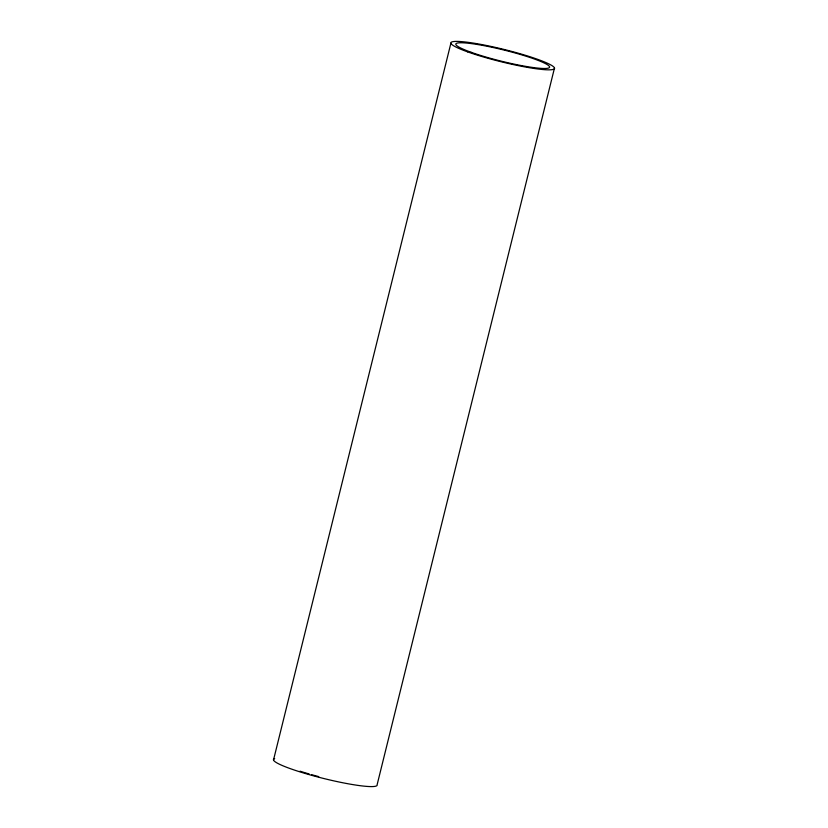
<?xml version="1.0" encoding="UTF-8"?>
<svg xmlns="http://www.w3.org/2000/svg" width="828" height="828" viewBox="0 0 828 828"><rect width="100%" height="100%" fill="white"/><g stroke="black" fill="none" stroke-linecap="round" stroke-linejoin="round"><path stroke-width="1.24" d="M273.499 760.021L450.877 43.263M554.501 67.979L377.123 784.737A53.406 6.324 13.9 0 1 320.715 777.74A53.406 6.324 13.9 0 1 274.689 758.624M318.697 776.602A48.334 5.724 13.9 0 1 311.535 774.656M309.196 773.983A48.334 5.724 13.9 0 1 300.046 771.189M467.603 51.864A53.406 6.324 13.9 0 0 553.311 69.376A53.406 6.324 13.9 0 0 487.164 45.623A53.406 6.324 13.9 0 0 467.603 51.864M470.935 52.216A48.334 5.724 13.9 0 0 548.498 68.072A48.334 5.724 13.9 0 0 488.634 46.575A48.334 5.724 13.9 0 0 470.935 52.216"/></g></svg>
